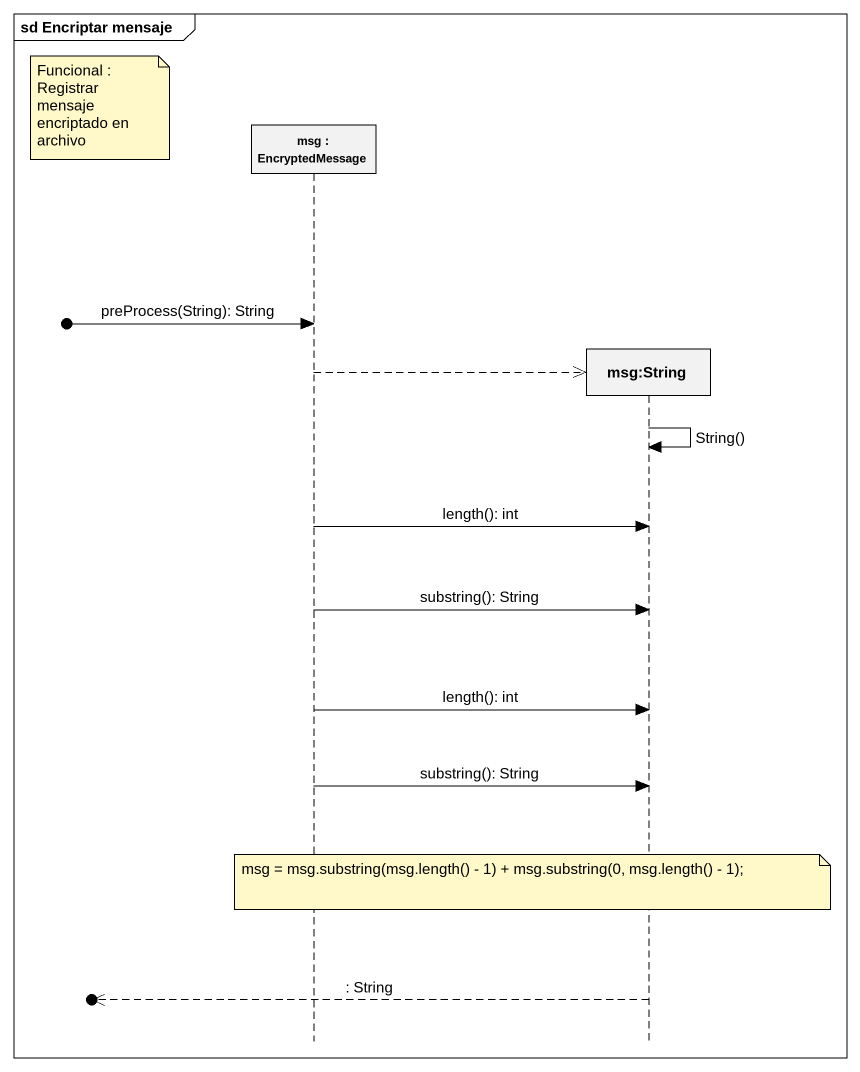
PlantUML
@startuml
mainframe sd Encriptar mensaje
hide footbox
participant "msg : EncryptedMessage" as msg
participant "msg:String" as msg_String

note left of msg : Funcional : Registrar mensaje encriptado en archivo
[o-> msg : preProcess(String): String
msg -->> msg_String **
msg_String -> msg_String : String()
msg -> msg_String : length(): int
msg -> msg_String : substring(): String
msg -> msg_String : length(): int
msg -> msg_String : substring(): String
note over msg_String : msg = msg.substring(msg.length() - 1) + msg.substring(0, msg.length() - 1);
[o<<-- msg_String : : String
@enduml
